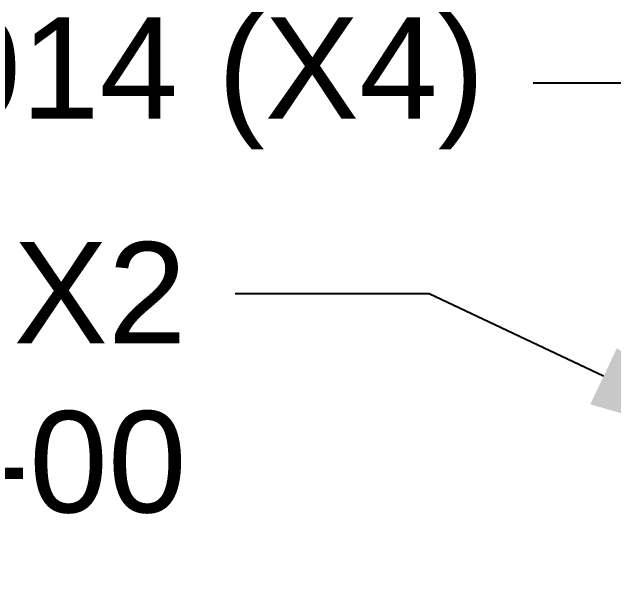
# Model space of a CAD drawing. Extents: x 0 to 10.8, y -12.5 to 0.
# Drawn here: x 1.973 to 3.091, y -8.081 to -6.985 of the extents above; entities that cross this region are included whole.
import ezdxf
from ezdxf import colors
from ezdxf.entities.mleader import LeaderData, LeaderLine
from ezdxf.math import Vec2, Vec3

# ---------------------------------------------------------------- set-up
doc = ezdxf.new("R2010")
doc.units = 0
doc.header["$LTSCALE"] = 0.5
doc.header["$MEASUREMENT"] = 0
doc.layers.add('FAB DWG', color=221, linetype='CONTINUOUS')
doc.styles.get("Standard").update_dxf_attribs({"font": 'arial.ttf'})

msp = doc.modelspace()

# ---------------------------------------------------------------- leaders
at = {"layer": 'FAB DWG', "transparency": 16777216}
ml = msp.add_multileader_mtext('Standard', dxfattribs=at)
ml.set_content('PN00014 (X4)', color=256)
ml.set_leader_properties()
ml.build(insert=Vec2(0, 0))
ml.multileader.update_dxf_attribs({"dogleg_length": 0.36, "arrow_head_size": 0.35})
ctx = ml.context
ctx.base_point, ctx.char_height, ctx.arrow_head_size, ctx.landing_gap_size, ctx.plane_origin = Vec3(1.1266, -7.1166), 0.188, 0.35, 0.09, Vec3(8.5938, 4.4084)
ctx.text_align_type = 2
notes = []
notes.append((ctx, [(0, (1, 1, 0), (3.3011, -7.1166), (-1, 0), 0.36, [(0, [(4.7975, -8.916)], 0, [])])]))
ctx.mtext.insert, ctx.mtext.alignment, ctx.mtext.flow_direction = Vec3(2.8511, -6.995), 3, 5
ml = msp.add_multileader_mtext('Standard', dxfattribs=at)
ml.set_content('#8-32 SCREW X2\\PHW83201-00', color=256)
ml.set_leader_properties()
ml.build(insert=Vec2(0, 0))
ml.multileader.update_dxf_attribs({"dogleg_length": 0.36, "arrow_head_size": 0.35})
ctx = ml.context
ctx.base_point, ctx.char_height, ctx.arrow_head_size, ctx.landing_gap_size, ctx.plane_origin = Vec3(0.1075, -7.5074), 0.188, 0.35, 0.09, Vec3(9.9528, 2.6729)
ctx.text_align_type = 2
notes.append((ctx, [(0, (1, 1, 0), (2.7475, -7.5074), (-1, 0), 0.36, [(0, [(3.3879, -7.8102)], 0, [])])]))
ctx.mtext.insert, ctx.mtext.alignment, ctx.mtext.flow_direction = Vec3(2.2975, -7.4117), 3, 5
for ctx, leaders in notes:
    for number, flags, end, landing, length, lines in leaders:
        leader = LeaderData()
        leader.index, (leader.has_last_leader_line, leader.has_dogleg_vector, leader.attachment_direction) = number, flags
        leader.last_leader_point, leader.dogleg_vector, leader.dogleg_length = Vec3(end), Vec3(landing), length
        for number, points, colour, breaks in lines:
            line = LeaderLine()
            line.index, line.vertices, line.color, line.breaks = number, Vec3.list(points), colors.encode_raw_color(colour), breaks
            leader.lines.append(line)
        ctx.leaders.append(leader)

doc.saveas('drawing.dxf')
